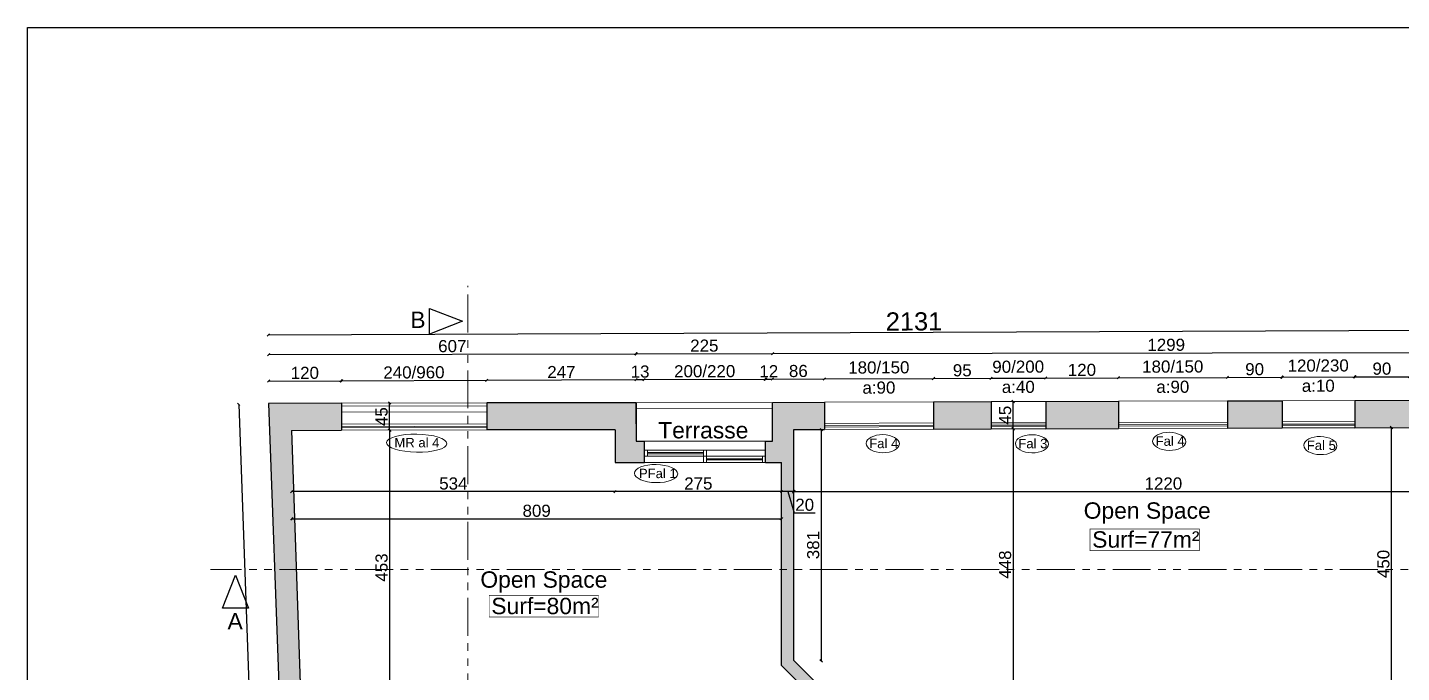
# Model space of a CAD drawing. Header units: millimetres. Extents: x 2804 to 3317, y 6834 to 7064.
# Drawn here: x 2842.07 to 2864.74, y 6940.34 to 6950.98 of the extents above; entities that cross this region are included whole.
import ezdxf

# ---------------------------------------------------------------- set-up
doc = ezdxf.new("R2010")
doc.units = ezdxf.units.MM
doc.header["$PDMODE"] = 1
doc.linetypes.add('PHANTOM2', pattern=[1.25, 0.625, -0.125, 0.125, -0.125, 0.125, -0.125])
for name, color, linetype, lineweight in [('cotation', 3, 'Continuous', 30), ('menuise', 50, 'Continuous', 18), ('texte', 3, 'Continuous', 9), ('zin fin', 6, 'Continuous', 9), ('zin menuiserie', 150, 'Continuous', 5), ('Zin mur', 30, 'Continuous', 30)]:
    doc.layers.add(name, color=color, linetype=linetype, lineweight=lineweight)
doc.layers.add('zin hatch mur', color=8, linetype='Continuous')
doc.layers.add('zin texte', color=33, linetype='Continuous')
doc.styles.add('ARIAL', font='arial.ttf')
doc.styles.add('PsikTxtStyle', font='arial.ttf')
doc.styles.get("Standard").update_dxf_attribs({"font": 'arial.ttf'})
doc.dimstyles.new('cotation 100', dxfattribs={"dimtxt": 0.2, "dimasz": 0.04, "dimexe": 0, "dimexo": 0, "dimgap": 0.03, "dimtad": 1, "dimdec": 0, "dimlfac": 100, "dimdsep": 46, "dimtxsty": 'ARIAL', "dimblk": 'OBLIQUE', "dimcen": 0.09, "dimse1": 1, "dimse2": 1, "dimclrd": 256, "dimclre": 256, "dimclrt": 256, "dimadec": 3, "dimazin": 2, "dimtfac": 1, "dimtdec": 0, "dimtofl": 0, "dimtmove": 1, "dimatfit": 3, "dimfxl": 0, "dimtolj": 1, "dimtzin": 0, "dimlwd": -1, "dimlwe": -1, "dimarcsym": 0})

# ---------------------------------------------------------------- blocks, each defined once
blk = doc.blocks.new('_Oblique')
at = {"color": 0, "linetype": 'ByBlock', "lineweight": -2}
blk.add_line((-0.5, -0.5), (0.5, 0.5), dxfattribs=at)
blk = doc.blocks.new('*D122')
at = {"layer": 'cotation', "transparency": 16777216}
blk.add_line((2848.042, 6944.341), (2848.042, 6939.811), dxfattribs=at)
at = {"layer": 'Defpoints', "color": 0, "transparency": 16777216}
for p in [(2847.89, 6944.341), (2847.889, 6939.811), (2848.042, 6939.811)]:
    blk.add_point(p, dxfattribs=at)
at = {"layer": 'cotation', "transparency": 16777216, "xscale": 0.04, "yscale": 0.04, "zscale": 0.04}
for p, rotation in [((2848.042, 6944.341), 90), ((2848.042, 6939.811), 270)]:
    blk.add_blockref('_Oblique', p, dxfattribs=dict(at, rotation=rotation))
at = {"layer": 'cotation', "transparency": 16777216, "insert": (2847.91, 6942.076), "char_height": 0.2, "attachment_point": 5, "rotation": 90, "style": 'ARIAL'}
blk.add_mtext('\\A1;453', dxfattribs=at)
blk = doc.blocks.new('*D124')
at = {"layer": 'cotation', "transparency": 16777216}
blk.add_line((2858.331, 6944.363), (2858.331, 6939.886), dxfattribs=at)
at = {"layer": 'Defpoints', "color": 0, "transparency": 16777216}
for p in [(2858.11, 6944.363), (2858.331, 6939.886), (2858.971, 6939.886)]:
    blk.add_point(p, dxfattribs=at)
at = {"layer": 'cotation', "transparency": 16777216, "xscale": 0.04, "yscale": 0.04, "zscale": 0.04}
for p, rotation in [((2858.331, 6944.363), 90), ((2858.331, 6939.886), 270)]:
    blk.add_blockref('_Oblique', p, dxfattribs=dict(at, rotation=rotation))
at = {"layer": 'cotation', "transparency": 16777216, "insert": (2858.199, 6942.124), "char_height": 0.2, "attachment_point": 5, "rotation": 90, "style": 'ARIAL'}
blk.add_mtext('\\A1;448', dxfattribs=at)
blk = doc.blocks.new('*D126')
at = {"layer": 'cotation', "transparency": 16777216}
blk.add_line((2864.572, 6939.886), (2864.574, 6944.384), dxfattribs=at)
at = {"layer": 'Defpoints', "color": 0, "transparency": 16777216}
for p in [(2864.574, 6944.384), (2864.574, 6944.384), (2864.572, 6939.886)]:
    blk.add_point(p, dxfattribs=at)
at = {"layer": 'cotation', "transparency": 16777216, "xscale": 0.04, "yscale": 0.04, "zscale": 0.04}
for p, rotation in [((2864.574, 6944.384), 89.97948378173861), ((2864.572, 6939.886), 269.9794837817386)]:
    blk.add_blockref('_Oblique', p, dxfattribs=dict(at, rotation=rotation))
at = {"layer": 'cotation', "transparency": 16777216, "insert": (2864.441, 6942.135), "char_height": 0.2, "attachment_point": 5, "rotation": 89.9795, "style": 'ARIAL'}
blk.add_mtext('\\A1;450', dxfattribs=at)
blk = doc.blocks.new('*D129')
at = {"layer": 'cotation', "transparency": 16777216}
blk.add_line((2854.712, 6943.329), (2866.907, 6943.329), dxfattribs=at)
at = {"layer": 'Defpoints', "color": 0, "transparency": 16777216}
for p in [(2866.907, 6944.393), (2854.712, 6944.09), (2866.907, 6943.329)]:
    blk.add_point(p, dxfattribs=at)
at = {"layer": 'cotation', "transparency": 16777216, "xscale": 0.04, "yscale": 0.04, "zscale": 0.04, "rotation": 180}
blk.add_blockref('_Oblique', (2854.712, 6943.329), dxfattribs=at)
at = {"layer": 'cotation', "transparency": 16777216, "xscale": 0.04, "yscale": 0.04, "zscale": 0.04}
blk.add_blockref('_Oblique', (2866.907, 6943.329), dxfattribs=at)
at = {"layer": 'cotation', "transparency": 16777216, "insert": (2860.81, 6943.461), "char_height": 0.2, "attachment_point": 5, "style": 'ARIAL'}
blk.add_mtext('\\A1;1220', dxfattribs=at)
blk = doc.blocks.new('*D130')
at = {"layer": 'cotation', "transparency": 16777216}
blk.add_line((2855.164, 6944.351), (2855.163, 6940.541), dxfattribs=at)
at = {"layer": 'Defpoints', "color": 0, "transparency": 16777216}
for p in [(2854.712, 6944.351), (2854.711, 6940.541), (2855.163, 6940.541)]:
    blk.add_point(p, dxfattribs=at)
at = {"layer": 'cotation', "transparency": 16777216, "xscale": 0.04, "yscale": 0.04, "zscale": 0.04}
for p, rotation in [((2855.164, 6944.351), 89.97814010724662), ((2855.163, 6940.541), 269.9781401072466)]:
    blk.add_blockref('_Oblique', p, dxfattribs=dict(at, rotation=rotation))
at = {"layer": 'cotation', "transparency": 16777216, "insert": (2855.032, 6942.446), "char_height": 0.2, "attachment_point": 5, "rotation": 89.9781, "style": 'ARIAL'}
blk.add_mtext('\\A1;381', dxfattribs=at)
blk = doc.blocks.new('*D152')
at = {"layer": 'cotation', "transparency": 16777216}
blk.add_line((2845.551, 6944.766), (2845.921, 6934.718), dxfattribs=at)
at = {"layer": 'Defpoints', "color": 0, "transparency": 16777216}
for p in [(2846.045, 6944.784), (2845.921, 6934.718), (2846.415, 6934.736)]:
    blk.add_point(p, dxfattribs=at)
at = {"layer": 'cotation', "transparency": 16777216, "xscale": 0.04, "yscale": 0.04, "zscale": 0.04}
for p, rotation in [((2845.551, 6944.766), 92.10827966792719), ((2845.921, 6934.718), 272.1082796679273)]:
    blk.add_blockref('_Oblique', p, dxfattribs=dict(at, rotation=rotation))
at = {"layer": 'cotation', "transparency": 16777216, "insert": (2845.919, 6939.749), "char_height": 0.3, "attachment_point": 5, "rotation": 272.1083, "style": 'ARIAL'}
blk.add_mtext('\\A1;1006', dxfattribs=at)
blk = doc.blocks.new('*D366')
at = {"layer": 'cotation', "transparency": 16777216}
blk.add_line((2846.044, 6945.152), (2847.244, 6945.156), dxfattribs=at)
at = {"layer": 'Defpoints', "color": 0, "transparency": 16777216}
for p in [(2847.244, 6945.156), (2846.045, 6944.784), (2847.245, 6944.789)]:
    blk.add_point(p, dxfattribs=at)
at = {"layer": 'cotation', "transparency": 16777216, "xscale": 0.04, "yscale": 0.04, "zscale": 0.04}
for p, rotation in [((2846.044, 6945.152), 180.2212419169181), ((2847.244, 6945.156), 0.2212419169180586)]:
    blk.add_blockref('_Oblique', p, dxfattribs=dict(at, rotation=rotation))
at = {"layer": 'cotation', "transparency": 16777216, "insert": (2846.643, 6945.286), "char_height": 0.2, "attachment_point": 5, "rotation": 0.2212, "style": 'ARIAL'}
blk.add_mtext('\\A1;120', dxfattribs=at)
blk = doc.blocks.new('*D367')
at = {"layer": 'cotation', "transparency": 16777216}
blk.add_line((2847.244, 6945.156), (2849.644, 6945.165), dxfattribs=at)
at = {"layer": 'Defpoints', "color": 0, "transparency": 16777216}
for p in [(2849.644, 6945.165), (2847.245, 6944.789), (2849.645, 6944.795)]:
    blk.add_point(p, dxfattribs=at)
at = {"layer": 'cotation', "transparency": 16777216, "xscale": 0.04, "yscale": 0.04, "zscale": 0.04}
for p, rotation in [((2847.244, 6945.156), 180.221241916918), ((2849.644, 6945.165), 0.2212419169180205)]:
    blk.add_blockref('_Oblique', p, dxfattribs=dict(at, rotation=rotation))
at = {"layer": 'cotation', "transparency": 16777216, "insert": (2848.443, 6945.294), "char_height": 0.2, "attachment_point": 5, "rotation": 0.2212, "style": 'ARIAL'}
blk.add_mtext('\\A1;240/960', dxfattribs=at)
blk = doc.blocks.new('*D368')
at = {"layer": 'cotation', "transparency": 16777216}
blk.add_line((2849.644, 6945.165), (2852.109, 6945.175), dxfattribs=at)
at = {"layer": 'Defpoints', "color": 0, "transparency": 16777216}
for p in [(2852.109, 6945.175), (2849.645, 6944.795), (2852.111, 6944.795)]:
    blk.add_point(p, dxfattribs=at)
at = {"layer": 'cotation', "transparency": 16777216, "xscale": 0.04, "yscale": 0.04, "zscale": 0.04}
for p, rotation in [((2849.644, 6945.165), 180.221241916918), ((2852.109, 6945.175), 0.2212419169180205)]:
    blk.add_blockref('_Oblique', p, dxfattribs=dict(at, rotation=rotation))
at = {"layer": 'cotation', "transparency": 16777216, "insert": (2850.876, 6945.301), "char_height": 0.2, "attachment_point": 5, "rotation": 0.2212, "style": 'ARIAL'}
blk.add_mtext('\\A1;247', dxfattribs=at)
blk = doc.blocks.new('*D369')
at = {"layer": 'cotation', "transparency": 16777216}
blk.add_line((2852.109, 6945.175), (2852.241, 6945.175), dxfattribs=at)
at = {"layer": 'Defpoints', "color": 0, "transparency": 16777216}
for p in [(2852.241, 6945.175), (2852.111, 6944.795), (2852.245, 6944.161)]:
    blk.add_point(p, dxfattribs=at)
at = {"layer": 'cotation', "transparency": 16777216, "xscale": 0.04, "yscale": 0.04, "zscale": 0.04}
for p, rotation in [((2852.109, 6945.175), 180.221241916918), ((2852.241, 6945.175), 0.2212419169180205)]:
    blk.add_blockref('_Oblique', p, dxfattribs=dict(at, rotation=rotation))
at = {"layer": 'cotation', "transparency": 16777216, "insert": (2852.175, 6945.307), "char_height": 0.2, "attachment_point": 5, "rotation": 0.2212, "style": 'ARIAL'}
blk.add_mtext('\\A1;13', dxfattribs=at)
blk = doc.blocks.new('*D370')
at = {"layer": 'cotation', "transparency": 16777216}
blk.add_line((2852.241, 6945.175), (2854.241, 6945.183), dxfattribs=at)
at = {"layer": 'Defpoints', "color": 0, "transparency": 16777216}
for p in [(2854.241, 6945.183), (2852.245, 6944.161), (2854.245, 6944.161)]:
    blk.add_point(p, dxfattribs=at)
at = {"layer": 'cotation', "transparency": 16777216, "xscale": 0.04, "yscale": 0.04, "zscale": 0.04}
for p, rotation in [((2852.241, 6945.175), 180.221241916918), ((2854.241, 6945.183), 0.2212419169180205)]:
    blk.add_blockref('_Oblique', p, dxfattribs=dict(at, rotation=rotation))
at = {"layer": 'cotation', "transparency": 16777216, "insert": (2853.241, 6945.313), "char_height": 0.2, "attachment_point": 5, "rotation": 0.2212, "style": 'ARIAL'}
blk.add_mtext('\\A1;200/220', dxfattribs=at)
blk = doc.blocks.new('*D371')
at = {"layer": 'cotation', "transparency": 16777216}
blk.add_line((2854.241, 6945.183), (2854.357, 6945.184), dxfattribs=at)
at = {"layer": 'Defpoints', "color": 0, "transparency": 16777216}
for p in [(2854.357, 6945.184), (2854.245, 6944.161), (2854.361, 6944.161)]:
    blk.add_point(p, dxfattribs=at)
at = {"layer": 'cotation', "transparency": 16777216, "xscale": 0.04, "yscale": 0.04, "zscale": 0.04}
for p, rotation in [((2854.241, 6945.183), 180.221241916918), ((2854.357, 6945.184), 0.2212419169180205)]:
    blk.add_blockref('_Oblique', p, dxfattribs=dict(at, rotation=rotation))
at = {"layer": 'cotation', "transparency": 16777216, "insert": (2854.299, 6945.314), "char_height": 0.2, "attachment_point": 5, "rotation": 0.2212, "style": 'ARIAL'}
blk.add_mtext('\\A1;12', dxfattribs=at)
blk = doc.blocks.new('*D372')
at = {"layer": 'cotation', "transparency": 16777216}
blk.add_line((2854.357, 6945.184), (2855.217, 6945.187), dxfattribs=at)
at = {"layer": 'Defpoints', "color": 0, "transparency": 16777216}
for p in [(2855.217, 6945.187), (2855.218, 6944.803), (2854.361, 6944.161)]:
    blk.add_point(p, dxfattribs=at)
at = {"layer": 'cotation', "transparency": 16777216, "xscale": 0.04, "yscale": 0.04, "zscale": 0.04}
for p, rotation in [((2854.357, 6945.184), 180.221241916918), ((2855.217, 6945.187), 0.2212419169180205)]:
    blk.add_blockref('_Oblique', p, dxfattribs=dict(at, rotation=rotation))
at = {"layer": 'cotation', "transparency": 16777216, "insert": (2854.786, 6945.317), "char_height": 0.2, "attachment_point": 5, "rotation": 0.2212, "style": 'ARIAL'}
blk.add_mtext('\\A1;86', dxfattribs=at)
blk = doc.blocks.new('*D373')
at = {"layer": 'cotation', "transparency": 16777216}
blk.add_line((2855.217, 6945.187), (2857.017, 6945.194), dxfattribs=at)
at = {"layer": 'Defpoints', "color": 0, "transparency": 16777216}
for p in [(2857.017, 6945.194), (2855.218, 6944.803), (2857.018, 6944.81)]:
    blk.add_point(p, dxfattribs=at)
at = {"layer": 'cotation', "transparency": 16777216, "xscale": 0.04, "yscale": 0.04, "zscale": 0.04}
for p, rotation in [((2855.217, 6945.187), 180.221241916918), ((2857.017, 6945.194), 0.2212419169180205)]:
    blk.add_blockref('_Oblique', p, dxfattribs=dict(at, rotation=rotation))
at = {"layer": 'cotation', "transparency": 16777216, "insert": (2856.115, 6945.209), "char_height": 0.2, "attachment_point": 5, "rotation": 0.2212, "style": 'ARIAL'}
blk.add_mtext('\\A1;180/150\\Pa:90', dxfattribs=at)
blk = doc.blocks.new('*D374')
at = {"layer": 'cotation', "transparency": 16777216}
blk.add_line((2857.017, 6945.194), (2857.967, 6945.198), dxfattribs=at)
at = {"layer": 'Defpoints', "color": 0, "transparency": 16777216}
for p in [(2857.967, 6945.198), (2857.018, 6944.81), (2857.968, 6944.812)]:
    blk.add_point(p, dxfattribs=at)
at = {"layer": 'cotation', "transparency": 16777216, "xscale": 0.04, "yscale": 0.04, "zscale": 0.04}
for p, rotation in [((2857.017, 6945.194), 180.221241916918), ((2857.967, 6945.198), 0.2212419169180205)]:
    blk.add_blockref('_Oblique', p, dxfattribs=dict(at, rotation=rotation))
at = {"layer": 'cotation', "transparency": 16777216, "insert": (2857.491, 6945.328), "char_height": 0.2, "attachment_point": 5, "rotation": 0.2212, "style": 'ARIAL'}
blk.add_mtext('\\A1;95', dxfattribs=at)
blk = doc.blocks.new('*D375')
at = {"layer": 'cotation', "transparency": 16777216}
blk.add_line((2857.967, 6945.198), (2858.867, 6945.201), dxfattribs=at)
at = {"layer": 'Defpoints', "color": 0, "transparency": 16777216}
for p in [(2858.867, 6945.201), (2857.968, 6944.812), (2858.868, 6944.815)]:
    blk.add_point(p, dxfattribs=at)
at = {"layer": 'cotation', "transparency": 16777216, "xscale": 0.04, "yscale": 0.04, "zscale": 0.04}
for p, rotation in [((2857.967, 6945.198), 180.221241916918), ((2858.867, 6945.201), 0.2212419169180205)]:
    blk.add_blockref('_Oblique', p, dxfattribs=dict(at, rotation=rotation))
at = {"layer": 'cotation', "transparency": 16777216, "insert": (2858.415, 6945.221), "char_height": 0.2, "attachment_point": 5, "rotation": 0.2212, "style": 'ARIAL'}
blk.add_mtext('\\A1;90/200\\Pa:40', dxfattribs=at)
blk = doc.blocks.new('*D376')
at = {"layer": 'cotation', "transparency": 16777216}
blk.add_line((2858.867, 6945.201), (2860.067, 6945.206), dxfattribs=at)
at = {"layer": 'Defpoints', "color": 0, "transparency": 16777216}
for p in [(2860.067, 6945.206), (2858.868, 6944.815), (2860.068, 6944.819)]:
    blk.add_point(p, dxfattribs=at)
at = {"layer": 'cotation', "transparency": 16777216, "xscale": 0.04, "yscale": 0.04, "zscale": 0.04}
for p, rotation in [((2858.867, 6945.201), 180.221241916918), ((2860.067, 6945.206), 0.2212419169180205)]:
    blk.add_blockref('_Oblique', p, dxfattribs=dict(at, rotation=rotation))
at = {"layer": 'cotation', "transparency": 16777216, "insert": (2859.466, 6945.335), "char_height": 0.2, "attachment_point": 5, "rotation": 0.2212, "style": 'ARIAL'}
blk.add_mtext('\\A1;120', dxfattribs=at)
blk = doc.blocks.new('*D377')
at = {"layer": 'cotation', "transparency": 16777216}
blk.add_line((2860.067, 6945.206), (2861.867, 6945.213), dxfattribs=at)
at = {"layer": 'Defpoints', "color": 0, "transparency": 16777216}
for p in [(2861.867, 6945.213), (2860.068, 6944.819), (2861.868, 6944.823)]:
    blk.add_point(p, dxfattribs=at)
at = {"layer": 'cotation', "transparency": 16777216, "xscale": 0.04, "yscale": 0.04, "zscale": 0.04}
for p, rotation in [((2861.867, 6945.213), 0.2212419169180205), ((2860.067, 6945.206), 180.221241916918)]:
    blk.add_blockref('_Oblique', p, dxfattribs=dict(at, rotation=rotation))
at = {"layer": 'cotation', "transparency": 16777216, "insert": (2860.965, 6945.223), "char_height": 0.2, "attachment_point": 5, "rotation": 0.2212, "style": 'ARIAL'}
blk.add_mtext('\\A1;180/150\\Pa:90', dxfattribs=at)
blk = doc.blocks.new('*D378')
at = {"layer": 'cotation', "transparency": 16777216}
blk.add_line((2861.867, 6945.213), (2862.767, 6945.216), dxfattribs=at)
at = {"layer": 'Defpoints', "color": 0, "transparency": 16777216}
for p in [(2862.767, 6945.216), (2861.868, 6944.823), (2862.768, 6944.828)]:
    blk.add_point(p, dxfattribs=at)
at = {"layer": 'cotation', "transparency": 16777216, "xscale": 0.04, "yscale": 0.04, "zscale": 0.04}
for p, rotation in [((2861.867, 6945.213), 180.221241916918), ((2862.767, 6945.216), 0.2212419169179695)]:
    blk.add_blockref('_Oblique', p, dxfattribs=dict(at, rotation=rotation))
at = {"layer": 'cotation', "transparency": 16777216, "insert": (2862.316, 6945.346), "char_height": 0.2, "attachment_point": 5, "rotation": 0.2212, "style": 'ARIAL'}
blk.add_mtext('\\A1;90', dxfattribs=at)
blk = doc.blocks.new('*D379')
at = {"layer": 'cotation', "transparency": 16777216}
blk.add_line((2862.767, 6945.216), (2863.967, 6945.221), dxfattribs=at)
at = {"layer": 'Defpoints', "color": 0, "transparency": 16777216}
for p in [(2863.967, 6945.221), (2862.768, 6944.828), (2863.968, 6944.832)]:
    blk.add_point(p, dxfattribs=at)
at = {"layer": 'cotation', "transparency": 16777216, "xscale": 0.04, "yscale": 0.04, "zscale": 0.04}
for p, rotation in [((2862.767, 6945.216), 180.221241916918), ((2863.967, 6945.221), 0.2212419169180205)]:
    blk.add_blockref('_Oblique', p, dxfattribs=dict(at, rotation=rotation))
at = {"layer": 'cotation', "transparency": 16777216, "insert": (2863.365, 6945.24), "char_height": 0.2, "attachment_point": 5, "rotation": 0.2212, "style": 'ARIAL'}
blk.add_mtext('\\A1;120/230\\Pa:10', dxfattribs=at)
blk = doc.blocks.new('*D380')
at = {"layer": 'cotation', "transparency": 16777216}
blk.add_line((2863.967, 6945.221), (2864.867, 6945.224), dxfattribs=at)
at = {"layer": 'Defpoints', "color": 0, "transparency": 16777216}
for p in [(2864.867, 6945.224), (2863.968, 6944.832), (2864.868, 6944.834)]:
    blk.add_point(p, dxfattribs=at)
at = {"layer": 'cotation', "transparency": 16777216, "xscale": 0.04, "yscale": 0.04, "zscale": 0.04}
for p, rotation in [((2863.967, 6945.221), 180.221241916918), ((2864.867, 6945.224), 0.2212419169180205)]:
    blk.add_blockref('_Oblique', p, dxfattribs=dict(at, rotation=rotation))
at = {"layer": 'cotation', "transparency": 16777216, "insert": (2864.416, 6945.355), "char_height": 0.2, "attachment_point": 5, "rotation": 0.2212, "style": 'ARIAL'}
blk.add_mtext('\\A1;90', dxfattribs=at)
blk = doc.blocks.new('*D383')
at = {"layer": 'cotation', "transparency": 16777216}
blk.add_line((2867.351, 6945.992), (2846.041, 6945.91), dxfattribs=at)
at = {"layer": 'Defpoints', "color": 0, "transparency": 16777216}
for p in [(2846.041, 6945.91), (2846.045, 6944.784), (2867.355, 6944.844)]:
    blk.add_point(p, dxfattribs=at)
at = {"layer": 'cotation', "transparency": 16777216, "xscale": 0.04, "yscale": 0.04, "zscale": 0.04}
for p, rotation in [((2846.041, 6945.91), 180.221241916918), ((2867.351, 6945.992), 0.2212419169179469)]:
    blk.add_blockref('_Oblique', p, dxfattribs=dict(at, rotation=rotation))
at = {"layer": 'cotation', "transparency": 16777216, "insert": (2856.695, 6946.134), "char_height": 0.3, "attachment_point": 5, "rotation": 0.2212, "style": 'ARIAL'}
blk.add_mtext('\\A1;2131', dxfattribs=at)
blk = doc.blocks.new('*D384')
at = {"layer": 'cotation', "transparency": 16777216}
blk.add_line((2846.044, 6945.589), (2852.109, 6945.601), dxfattribs=at)
at = {"layer": 'Defpoints', "color": 0, "transparency": 16777216}
for p in [(2852.109, 6945.601), (2846.045, 6944.784), (2852.111, 6944.795)]:
    blk.add_point(p, dxfattribs=at)
at = {"layer": 'cotation', "transparency": 16777216, "xscale": 0.04, "yscale": 0.04, "zscale": 0.04}
for p, rotation in [((2846.044, 6945.589), 180.1042335287161), ((2852.109, 6945.601), 0.1042335287160357)]:
    blk.add_blockref('_Oblique', p, dxfattribs=dict(at, rotation=rotation))
at = {"layer": 'cotation', "transparency": 16777216, "insert": (2849.076, 6945.727), "char_height": 0.2, "attachment_point": 5, "rotation": 0.1042, "style": 'ARIAL'}
blk.add_mtext('\\A1;607', dxfattribs=at)
blk = doc.blocks.new('*D385')
at = {"layer": 'cotation', "transparency": 16777216}
blk.add_line((2852.109, 6945.601), (2854.361, 6945.605), dxfattribs=at)
at = {"layer": 'Defpoints', "color": 0, "transparency": 16777216}
for p in [(2854.361, 6945.605), (2852.111, 6944.795), (2854.362, 6944.8)]:
    blk.add_point(p, dxfattribs=at)
at = {"layer": 'cotation', "transparency": 16777216, "xscale": 0.04, "yscale": 0.04, "zscale": 0.04}
for p, rotation in [((2852.109, 6945.601), 180.1042335287161), ((2854.361, 6945.605), 0.1042335287160357)]:
    blk.add_blockref('_Oblique', p, dxfattribs=dict(at, rotation=rotation))
at = {"layer": 'cotation', "transparency": 16777216, "insert": (2853.235, 6945.735), "char_height": 0.2, "attachment_point": 5, "rotation": 0.1042, "style": 'ARIAL'}
blk.add_mtext('\\A1;225', dxfattribs=at)
blk = doc.blocks.new('*D386')
at = {"layer": 'cotation', "transparency": 16777216}
blk.add_line((2854.361, 6945.605), (2867.354, 6945.628), dxfattribs=at)
at = {"layer": 'Defpoints', "color": 0, "transparency": 16777216}
for p in [(2867.354, 6945.628), (2854.362, 6944.8), (2867.355, 6944.844)]:
    blk.add_point(p, dxfattribs=at)
at = {"layer": 'cotation', "transparency": 16777216, "xscale": 0.04, "yscale": 0.04, "zscale": 0.04}
for p, rotation in [((2854.361, 6945.605), 180.1042335287161), ((2867.354, 6945.628), 0.1042335287160357)]:
    blk.add_blockref('_Oblique', p, dxfattribs=dict(at, rotation=rotation))
at = {"layer": 'cotation', "transparency": 16777216, "insert": (2860.857, 6945.749), "char_height": 0.2, "attachment_point": 5, "rotation": 0.1042, "style": 'ARIAL'}
blk.add_mtext('\\A1;1299', dxfattribs=at)
blk = doc.blocks.new('*D777')
at = {"layer": 'cotation', "transparency": 16777216}
for p, q in [((2854.712, 6943.329), (2854.511, 6943.329)), ((2854.611, 6943.329), (2854.717, 6942.977)), ((2854.717, 6942.977), (2855.066, 6942.977))]:
    blk.add_line(p, q, dxfattribs=at)
at = {"layer": 'Defpoints', "color": 0, "transparency": 16777216}
for p in [(2854.712, 6944.09), (2854.511, 6943.811), (2854.511, 6943.329)]:
    blk.add_point(p, dxfattribs=at)
at = {"layer": 'cotation', "transparency": 16777216, "xscale": 0.04, "yscale": 0.04, "zscale": 0.04, "rotation": 180}
blk.add_blockref('_Oblique', (2854.511, 6943.329), dxfattribs=at)
at = {"layer": 'cotation', "transparency": 16777216, "xscale": 0.04, "yscale": 0.04, "zscale": 0.04}
blk.add_blockref('_Oblique', (2854.712, 6943.329), dxfattribs=at)
at = {"layer": 'cotation', "transparency": 16777216, "insert": (2854.891, 6943.11), "char_height": 0.2, "attachment_point": 5, "style": 'ARIAL'}
blk.add_mtext('\\A1;20', dxfattribs=at)
blk = doc.blocks.new('*D778')
at = {"layer": 'cotation', "transparency": 16777216}
blk.add_line((2854.511, 6943.329), (2851.761, 6943.329), dxfattribs=at)
at = {"layer": 'Defpoints', "color": 0, "transparency": 16777216}
for p in [(2851.761, 6943.811), (2854.511, 6943.811), (2851.761, 6943.329)]:
    blk.add_point(p, dxfattribs=at)
at = {"layer": 'cotation', "transparency": 16777216, "xscale": 0.04, "yscale": 0.04, "zscale": 0.04, "rotation": 180}
blk.add_blockref('_Oblique', (2851.761, 6943.329), dxfattribs=at)
at = {"layer": 'cotation', "transparency": 16777216, "xscale": 0.04, "yscale": 0.04, "zscale": 0.04}
blk.add_blockref('_Oblique', (2854.511, 6943.329), dxfattribs=at)
at = {"layer": 'cotation', "transparency": 16777216, "insert": (2853.136, 6943.461), "char_height": 0.2, "attachment_point": 5, "style": 'ARIAL'}
blk.add_mtext('\\A1;275', dxfattribs=at)
blk = doc.blocks.new('*D779')
at = {"layer": 'cotation', "transparency": 16777216}
blk.add_line((2851.761, 6943.329), (2846.424, 6943.329), dxfattribs=at)
at = {"layer": 'Defpoints', "color": 0, "transparency": 16777216}
for p in [(2846.424, 6944.336), (2851.761, 6943.811), (2846.424, 6943.329)]:
    blk.add_point(p, dxfattribs=at)
at = {"layer": 'cotation', "transparency": 16777216, "xscale": 0.04, "yscale": 0.04, "zscale": 0.04, "rotation": 180}
blk.add_blockref('_Oblique', (2846.424, 6943.329), dxfattribs=at)
at = {"layer": 'cotation', "transparency": 16777216, "xscale": 0.04, "yscale": 0.04, "zscale": 0.04}
blk.add_blockref('_Oblique', (2851.761, 6943.329), dxfattribs=at)
at = {"layer": 'cotation', "transparency": 16777216, "insert": (2849.093, 6943.461), "char_height": 0.2, "attachment_point": 5, "style": 'ARIAL'}
blk.add_mtext('\\A1;534', dxfattribs=at)
blk = doc.blocks.new('*D780')
at = {"layer": 'cotation', "transparency": 16777216}
blk.add_line((2848.042, 6944.341), (2848.042, 6944.789), dxfattribs=at)
at = {"layer": 'Defpoints', "color": 0, "transparency": 16777216}
for p in [(2847.245, 6944.789), (2848.042, 6944.789), (2847.89, 6944.341)]:
    blk.add_point(p, dxfattribs=at)
at = {"layer": 'cotation', "transparency": 16777216, "xscale": 0.04, "yscale": 0.04, "zscale": 0.04}
for p, rotation in [((2848.042, 6944.789), 90), ((2848.042, 6944.341), 270)]:
    blk.add_blockref('_Oblique', p, dxfattribs=dict(at, rotation=rotation))
at = {"layer": 'cotation', "transparency": 16777216, "insert": (2847.91, 6944.565), "char_height": 0.2, "attachment_point": 5, "rotation": 90, "style": 'ARIAL'}
blk.add_mtext('\\A1;45', dxfattribs=at)
blk = doc.blocks.new('*D792')
at = {"layer": 'cotation', "transparency": 16777216}
blk.add_line((2858.331, 6944.363), (2858.331, 6944.815), dxfattribs=at)
at = {"layer": 'Defpoints', "color": 0, "transparency": 16777216}
for p in [(2858.331, 6944.815), (2858.868, 6944.815), (2858.11, 6944.363)]:
    blk.add_point(p, dxfattribs=at)
at = {"layer": 'cotation', "transparency": 16777216, "xscale": 0.04, "yscale": 0.04, "zscale": 0.04}
for p, rotation in [((2858.331, 6944.815), 90), ((2858.331, 6944.363), 270)]:
    blk.add_blockref('_Oblique', p, dxfattribs=dict(at, rotation=rotation))
at = {"layer": 'cotation', "transparency": 16777216, "insert": (2858.199, 6944.589), "char_height": 0.2, "attachment_point": 5, "rotation": 90, "style": 'ARIAL'}
blk.add_mtext('\\A1;45', dxfattribs=at)
blk = doc.blocks.new('*D811')
at = {"layer": 'cotation', "transparency": 16777216}
blk.add_line((2846.424, 6942.879), (2854.511, 6942.879), dxfattribs=at)
at = {"layer": 'Defpoints', "color": 0, "transparency": 16777216}
for p in [(2846.424, 6944.336), (2854.511, 6943.811), (2854.511, 6942.879)]:
    blk.add_point(p, dxfattribs=at)
at = {"layer": 'cotation', "transparency": 16777216, "xscale": 0.04, "yscale": 0.04, "zscale": 0.04, "rotation": 180}
blk.add_blockref('_Oblique', (2846.424, 6942.879), dxfattribs=at)
at = {"layer": 'cotation', "transparency": 16777216, "xscale": 0.04, "yscale": 0.04, "zscale": 0.04}
blk.add_blockref('_Oblique', (2854.511, 6942.879), dxfattribs=at)
at = {"layer": 'cotation', "transparency": 16777216, "insert": (2850.468, 6943.011), "char_height": 0.2, "attachment_point": 5, "style": 'ARIAL'}
blk.add_mtext('\\A1;809', dxfattribs=at)
blk = doc.blocks.new('fal4')
at = {"layer": 'menuise'}
blk.add_ellipse((2898.098, 6926.91), major_axis=(-0.273, 0.005), ratio=0.546469, start_param=-1.570796, end_param=4.712389, dxfattribs=at)
at = {"layer": 'menuise', "insert": (2897.874, 6926.991), "char_height": 0.1544, "width": 2.34126, "attachment_point": 1, "style": 'PsikTxtStyle'}
blk.add_mtext('Fal 4', dxfattribs=at)
blk = doc.blocks.new('fal3')
at = {"layer": 'menuise'}
blk.add_ellipse((2888.196, 6935.317), major_axis=(-0.273, 0.005), ratio=0.546469, start_param=-1.570796, end_param=4.712389, dxfattribs=at)
at = {"layer": 'menuise', "insert": (2887.972, 6935.398), "char_height": 0.1544, "width": 2.34126, "attachment_point": 1, "style": 'PsikTxtStyle'}
blk.add_mtext('Fal 3', dxfattribs=at)
blk = doc.blocks.new('fal5')
at = {"layer": 'menuise'}
blk.add_ellipse((2855.84, 7015.657), major_axis=(-0.273, 0.005), ratio=0.546469, start_param=-1.570796, end_param=4.712389, dxfattribs=at)
at = {"layer": 'menuise', "insert": (2855.616, 7015.738), "char_height": 0.1544, "width": 2.34126, "attachment_point": 1, "style": 'PsikTxtStyle'}
blk.add_mtext('Fal 5', dxfattribs=at)
blk = doc.blocks.new('pfal1')
at = {"layer": 'menuise'}
blk.add_ellipse((2852.439, 6943.626), major_axis=(-0.356, 0.006), ratio=0.418983, start_param=-1.570796, end_param=4.712389, dxfattribs=at)
at = {"layer": 'menuise', "insert": (2852.156, 6943.705), "char_height": 0.1544, "width": 2.34126, "attachment_point": 1, "style": 'PsikTxtStyle'}
blk.add_mtext('PFal 1', dxfattribs=at)
blk = doc.blocks.new('mral4')
at = {"layer": 'menuise'}
blk.add_ellipse((2848.489, 6944.127), major_axis=(-0.498, 0.009), ratio=0.29928, start_param=-1.570796, end_param=4.712389, dxfattribs=at)
at = {"layer": 'menuise', "insert": (2848.121, 6944.213), "char_height": 0.1544, "width": 2.34126, "attachment_point": 1, "style": 'PsikTxtStyle'}
blk.add_mtext('MR al 4', dxfattribs=at)

msp = doc.modelspace()

# ---------------------------------------------------------------- hatches: boundary and pattern name
at = {"layer": 'zin hatch mur'}
h = msp.add_hatch(color=256, dxfattribs=at)
h.dxf.hatch_style = 1
h.paths.add_polyline_path([(2846.41, 6944.786), (2847.245, 6944.787), (2847.253, 6944.337), (2846.417, 6944.337)])
h.paths.add_polyline_path([(2846.408, 6944.785), (2846.045, 6944.784), (2846.092, 6944.785), (2846.412, 6944.786)])
h = msp.add_hatch(color=256, dxfattribs=at)
h.dxf.hatch_style = 1
h.paths.add_polyline_path([(2846.628, 6939.711), (2847.454, 6939.711), (2847.454, 6939.811), (2846.576, 6939.811), (2846.409, 6944.786), (2846.045, 6944.784), (2846.415, 6934.736), (2846.968, 6934.736), (2846.968, 6935.086), (2846.738, 6935.086), (2846.621, 6937.911), (2853.111, 6937.911), (2854.061, 6938.861), (2853.111, 6939.811), (2852.969, 6939.811), (2852.969, 6939.711), (2853.069, 6939.711), (2853.919, 6938.861), (2853.069, 6938.011), (2850.736, 6938.011), (2850.736, 6938.811), (2850.636, 6938.811), (2850.636, 6938.011), (2849.154, 6938.011), (2849.154, 6938.611), (2848.454, 6938.611), (2848.454, 6939.711), (2850.636, 6939.711), (2850.636, 6939.611), (2850.736, 6939.611), (2850.736, 6939.711), (2852.069, 6939.711), (2852.069, 6939.811), (2848.254, 6939.811), (2848.254, 6939.711), (2848.354, 6939.711), (2848.354, 6938.011), (2846.628, 6938.011)])
h.paths.add_polyline_path([(2848.454, 6938.511), (2849.054, 6938.511), (2849.054, 6938.011), (2848.454, 6938.011)], flags=16)
h.paths.add_polyline_path([(2848.504, 6938.461), (2849.004, 6938.461), (2849.004, 6938.061), (2848.934, 6938.391)], flags=0)
h.paths.add_polyline_path([(2849.004, 6938.461), (2848.504, 6938.461), (2848.934, 6938.391), (2849.004, 6938.061)], flags=0)
h = msp.add_hatch(color=256, dxfattribs=at)
h.dxf.hatch_style = 1
h.paths.add_polyline_path([(2852.111, 6944.794), (2852.111, 6944.795), (2849.645, 6944.792), (2849.645, 6944.344), (2852.111, 6944.347), (2852.111, 6944.787), (2852.111, 6944.794)])
h = msp.add_hatch(color=256, dxfattribs=at)
h.dxf.hatch_style = 1
h.paths.add_polyline_path([(2855.219, 6944.803), (2854.363, 6944.8), (2854.362, 6944.8), (2854.361, 6944.161), (2854.511, 6944.161), (2854.511, 6940.458), (2856.11, 6938.859), (2855.969, 6938.718), (2856.11, 6938.576), (2856.252, 6938.718), (2857.084, 6937.886), (2859.373, 6937.886), (2859.373, 6938.086), (2859.136, 6938.086), (2859.136, 6939.886), (2858.936, 6939.886), (2858.936, 6939.686), (2859.036, 6939.686), (2859.036, 6938.086), (2857.166, 6938.086), (2856.393, 6938.859), (2857.22, 6939.686), (2858.036, 6939.686), (2858.036, 6939.886), (2857.278, 6939.886), (2856.322, 6938.93), (2854.711, 6940.541), (2854.712, 6944.351), (2855.219, 6944.353)])
h = msp.add_hatch(color=256, dxfattribs=at)
h.dxf.hatch_style = 1
h.paths.add_polyline_path([(2857.969, 6944.813), (2857.019, 6944.809), (2857.018, 6944.359), (2857.968, 6944.363)])
h.paths.add_polyline_path([(2860.068, 6944.819), (2858.868, 6944.815), (2858.868, 6944.365), (2860.068, 6944.369)])
h.paths.add_polyline_path([(2862.768, 6944.828), (2861.871, 6944.822), (2861.872, 6944.372), (2862.772, 6944.379)])
h.paths.add_polyline_path([(2864.869, 6944.834), (2863.969, 6944.833), (2863.969, 6944.383), (2864.869, 6944.384)])
h.paths.add_polyline_path([(2866.669, 6944.391), (2866.907, 6944.393), (2866.908, 6944.258), (2867.358, 6944.257), (2867.355, 6944.844), (2866.667, 6944.845)])
h = msp.add_hatch(color=256, dxfattribs=at)
h.dxf.hatch_style = 1
h.paths.add_polyline_path([(2851.761, 6944.454), (2852.111, 6944.454), (2852.111, 6943.811), (2851.761, 6943.811)])
h.paths.add_polyline_path([(2852.111, 6944.161), (2852.245, 6944.161), (2852.245, 6943.811), (2852.111, 6943.811)])
h = msp.add_hatch(color=256, dxfattribs=at)
h.dxf.hatch_style = 1
h.paths.add_polyline_path([(2854.245, 6944.161), (2854.511, 6944.161), (2854.511, 6943.811), (2854.245, 6943.811)])

# ---------------------------------------------------------------- linework, layer by layer
at = {"layer": 'cotation'}
msp.add_lwpolyline([(2876.107, 6912.988), (2842.066, 6912.988), (2842.066, 6950.984), (2876.107, 6950.984)], close=True, dxfattribs=at)
for points in [[(2849.243, 6946.137), (2848.7, 6945.924), (2848.7, 6946.35), (2849.243, 6946.137)], [(2845.498, 6941.951), (2845.711, 6941.408), (2845.286, 6941.408), (2845.498, 6941.951)]]:
    msp.add_lwpolyline(points, dxfattribs=at)
at = {"layer": 'texte', "linetype": 'PHANTOM2', "lineweight": 9}
msp.add_line((2869.349, 6942.044), (2845.084, 6942.044), dxfattribs=at)
msp.add_lwpolyline([(2848.913, 6919.215), (2848.913, 6935.952), (2849.333, 6935.952), (2849.333, 6946.724)], dxfattribs=at)
at = {"layer": 'zin fin'}
for p, q in [((2847.244, 6944.789), (2849.644, 6944.795)), ((2852.111, 6944.795), (2854.362, 6944.8)), ((2857.018, 6944.81), (2855.218, 6944.803)), ((2858.868, 6944.815), (2857.968, 6944.812)), ((2861.868, 6944.823), (2860.068, 6944.819)), ((2863.968, 6944.832), (2862.768, 6944.828)), ((2852.111, 6944.695), (2854.362, 6944.7))]:
    msp.add_line(p, q, dxfattribs=at)
at = {"layer": 'zin menuiserie'}
for p, q in [((2847.245, 6944.739), (2849.645, 6944.745)), ((2847.245, 6944.639), (2849.645, 6944.645)), ((2847.246, 6944.439), (2849.646, 6944.445)), ((2847.246, 6944.399), (2849.646, 6944.405)), ((2847.246, 6944.379), (2849.646, 6944.385)), ((2847.246, 6944.339), (2849.646, 6944.345)), ((2855.218, 6944.453), (2857.018, 6944.46)), ((2855.218, 6944.413), (2857.018, 6944.42)), ((2855.218, 6944.393), (2857.018, 6944.4)), ((2855.218, 6944.353), (2857.018, 6944.36)), ((2858.868, 6944.465), (2857.968, 6944.462)), ((2858.868, 6944.425), (2857.968, 6944.422)), ((2858.869, 6944.405), (2857.969, 6944.402)), ((2858.868, 6944.365), (2857.969, 6944.362)), ((2861.868, 6944.473), (2860.068, 6944.469)), ((2861.868, 6944.433), (2860.068, 6944.429)), ((2861.868, 6944.413), (2860.068, 6944.409)), ((2861.868, 6944.373), (2860.068, 6944.369)), ((2862.768, 6944.478), (2863.968, 6944.482)), ((2862.768, 6944.438), (2863.968, 6944.442)), ((2862.768, 6944.418), (2863.968, 6944.422)), ((2862.768, 6944.378), (2863.968, 6944.382)), ((2854.245, 6944.161), (2852.245, 6944.161)), ((2853.27, 6944.011), (2852.245, 6944.011)), ((2852.245, 6943.911), (2852.245, 6944.011)), ((2853.245, 6943.911), (2852.245, 6943.911)), ((2852.295, 6943.911), (2852.295, 6944.011)), ((2853.22, 6943.971), (2852.295, 6943.971)), ((2853.22, 6943.951), (2852.295, 6943.951)), ((2853.22, 6943.811), (2853.22, 6944.011)), ((2854.245, 6943.911), (2853.245, 6943.911)), ((2853.27, 6943.811), (2853.27, 6944.011)), ((2853.27, 6944.011), (2854.245, 6944.011)), ((2854.195, 6943.871), (2853.27, 6943.871)), ((2854.195, 6943.811), (2854.195, 6943.911)), ((2853.22, 6943.811), (2852.245, 6943.811)), ((2854.245, 6943.811), (2853.22, 6943.811)), ((2854.195, 6943.851), (2853.27, 6943.851))]:
    msp.add_line(p, q, dxfattribs=at)
at = {"layer": 'Zin mur'}
for p, q in [((2847.245, 6944.789), (2846.045, 6944.784)), ((2846.045, 6944.784), (2846.415, 6934.736)), ((2847.245, 6944.789), (2847.245, 6944.339)), ((2849.645, 6944.795), (2849.645, 6944.345)), ((2852.111, 6944.795), (2849.645, 6944.795)), ((2852.111, 6944.795), (2852.111, 6944.161)), ((2852.111, 6944.445), (2852.111, 6944.795)), ((2854.361, 6944.161), (2854.362, 6944.8)), ((2854.362, 6944.8), (2855.218, 6944.803)), ((2855.218, 6944.803), (2855.218, 6944.353)), ((2857.018, 6944.81), (2857.968, 6944.812)), ((2857.018, 6944.81), (2857.018, 6944.36)), ((2857.968, 6944.812), (2857.968, 6944.362)), ((2858.868, 6944.815), (2860.068, 6944.819)), ((2858.868, 6944.815), (2858.868, 6944.365)), ((2860.068, 6944.819), (2860.068, 6944.369)), ((2861.868, 6944.823), (2862.768, 6944.828)), ((2861.868, 6944.823), (2861.868, 6944.373)), ((2862.768, 6944.828), (2862.768, 6944.378)), ((2863.968, 6944.832), (2864.868, 6944.834)), ((2863.968, 6944.832), (2863.968, 6944.382)), ((2846.424, 6944.336), (2847.245, 6944.339)), ((2846.424, 6944.336), (2846.576, 6939.811)), ((2851.761, 6944.345), (2849.645, 6944.345)), ((2851.761, 6944.345), (2851.761, 6943.811)), ((2854.711, 6940.541), (2854.712, 6944.351)), ((2854.712, 6944.351), (2855.218, 6944.353)), ((2857.018, 6944.36), (2857.968, 6944.362)), ((2858.868, 6944.365), (2860.068, 6944.369)), ((2861.868, 6944.373), (2862.768, 6944.378)), ((2863.968, 6944.382), (2864.868, 6944.384)), ((2852.111, 6944.161), (2852.245, 6944.161)), ((2852.245, 6943.811), (2852.245, 6944.161)), ((2854.245, 6944.161), (2854.361, 6944.161)), ((2854.245, 6943.811), (2854.245, 6944.161)), ((2851.761, 6943.811), (2852.245, 6943.811)), ((2854.245, 6943.811), (2854.511, 6943.811)), ((2854.511, 6940.458), (2854.511, 6943.811)), ((2856.322, 6938.93), (2854.711, 6940.541)), ((2856.11, 6938.859), (2854.511, 6940.458))]:
    msp.add_line(p, q, dxfattribs=at)
at = {"layer": 'zin texte', "const_width": 0.01}
for points in [[(2859.599, 6942.713), (2861.403, 6942.713), (2861.403, 6942.356), (2859.599, 6942.356)], [(2849.684, 6941.617), (2851.489, 6941.617), (2851.489, 6941.26), (2849.684, 6941.26)]]:
    msp.add_lwpolyline(points, close=True, dxfattribs=at)

# ---------------------------------------------------------------- block references
at = {"layer": 'cotation'}
for name, p in [('mral4', (0, 0)), ('fal4', (-41.918, 17.209)), ('fal3', (-29.555, 8.8)), ('fal4', (-37.192, 17.247)), ('fal5', (7.561, -71.569)), ('pfal1', (0, 0))]:
    msp.add_blockref(name, p, dxfattribs=at)

# ---------------------------------------------------------------- texts
at = {"layer": 'zin texte', "char_height": 0.27, "attachment_point": 1}
for s, insert in [('B', (2848.383, 6946.297)), ('Terrasse', (2852.474, 6944.476)), ('Open Space', (2859.495, 6943.151)), ('Surf=77m²', (2859.635, 6942.674)), ('Open Space', (2849.539, 6942.013)), ('Surf=80m²', (2849.72, 6941.577)), ('A', (2845.367, 6941.326))]:
    msp.add_mtext_dynamic_manual_height_columns(s, width=34.10317, gutter_width=12.5, heights=[0], dxfattribs=dict(at, insert=insert))

# ---------------------------------------------------------------- dimensions: what is measured, and where the dimension line sits
at = {"layer": 'cotation'}
dim = msp.add_linear_dim(base=(2846.041, 6945.91), p1=(2867.355, 6944.844), p2=(2846.045, 6944.784), angle=180.2212, dimstyle='cotation 100', override={"dimtxt": 0.3}, dxfattribs=at)
dim.commit()
dim.dimension.update_dxf_attribs({"geometry": '*D383', "text_midpoint": (2856.695, 6946.134)})
for p1, p2, distance, picture, middle in [((2846.045, 6944.784), (2852.111, 6944.795), 0.805, '*D384', (2849.076, 6945.727)), ((2846.045, 6944.784), (2847.245, 6944.789), 0.367, '*D366', (2846.643, 6945.286)), ((2854.712, 6944.351), (2854.711, 6940.541), 0.452, '*D130', (2855.032, 6942.446)), ((2864.572, 6939.886), (2864.574, 6944.384), 0, '*D126', (2864.441, 6942.135))]:
    dim = msp.add_aligned_dim(p1=p1, p2=p2, distance=distance, dimstyle='cotation 100', dxfattribs=at)
    dim.commit()
    dim.dimension.update_dxf_attribs({"geometry": picture, "text_midpoint": middle})
for base, p1, p2, angle, picture, middle in [((2854.361, 6945.605), (2852.111, 6944.795), (2854.362, 6944.8), 180.1042, '*D385', (2853.235, 6945.735)), ((2867.354, 6945.628), (2854.362, 6944.8), (2867.355, 6944.844), 180.1042, '*D386', (2860.857, 6945.749)), ((2857.967, 6945.198), (2857.018, 6944.81), (2857.968, 6944.812), 180.2212, '*D374', (2857.491, 6945.328)), ((2860.067, 6945.206), (2858.868, 6944.815), (2860.068, 6944.819), 180.2212, '*D376', (2859.466, 6945.335)), ((2862.767, 6945.216), (2861.868, 6944.823), (2862.768, 6944.828), 180.2212, '*D378', (2862.316, 6945.346)), ((2864.867, 6945.224), (2863.968, 6944.832), (2864.868, 6944.834), 180.2212, '*D380', (2864.416, 6945.355)), ((2852.109, 6945.175), (2849.645, 6944.795), (2852.111, 6944.795), 180.2212, '*D368', (2850.876, 6945.301)), ((2855.217, 6945.187), (2854.361, 6944.161), (2855.218, 6944.803), 180.2212, '*D372', (2854.786, 6945.317)), ((2848.042, 6944.789), (2847.89, 6944.341), (2847.245, 6944.789), 90, '*D780', (2847.91, 6944.565)), ((2858.331, 6944.815), (2858.11, 6944.363), (2858.868, 6944.815), 90, '*D792', (2858.199, 6944.589)), ((2848.042, 6939.811), (2847.89, 6944.341), (2847.889, 6939.811), 90, '*D122', (2847.91, 6942.076)), ((2858.331, 6939.886), (2858.11, 6944.363), (2858.971, 6939.886), 90, '*D124', (2858.199, 6942.124))]:
    dim = msp.add_linear_dim(base=base, p1=p1, p2=p2, angle=angle, dimstyle='cotation 100', dxfattribs=at)
    dim.commit()
    dim.dimension.update_dxf_attribs({"geometry": picture, "text_midpoint": middle})
for base, p1, p2, text, picture, middle in [((2857.017, 6945.194), (2855.218, 6944.803), (2857.018, 6944.81), '<>/150\\Pa:90', '*D373', (2856.116, 6944.909)), ((2858.867, 6945.201), (2857.968, 6944.812), (2858.868, 6944.815), '<>/200\\Pa:40', '*D375', (2858.416, 6944.921)), ((2861.867, 6945.213), (2860.068, 6944.819), (2861.868, 6944.823), '<>/150\\Pa:90', '*D377', (2860.966, 6944.923)), ((2863.967, 6945.221), (2862.768, 6944.828), (2863.968, 6944.832), '<>/230\\Pa:10', '*D379', (2863.366, 6944.94))]:
    dim = msp.add_linear_dim(base=base, p1=p1, p2=p2, angle=180.2212, text=text, dimstyle='cotation 100', dxfattribs=at)
    dim.commit()
    dim.dimension.update_dxf_attribs({"geometry": picture, "text_midpoint": middle, "dimtype": 128})
for base, p1, p2, text, picture, middle in [((2849.644, 6945.165), (2847.245, 6944.789), (2849.645, 6944.795), '<>/960', '*D367', (2848.443, 6945.294)), ((2854.241, 6945.183), (2852.245, 6944.161), (2854.245, 6944.161), '<>/220', '*D370', (2853.241, 6945.313))]:
    dim = msp.add_linear_dim(base=base, p1=p1, p2=p2, angle=180.2212, text=text, dimstyle='cotation 100', dxfattribs=at)
    dim.commit()
    dim.dimension.update_dxf_attribs({"geometry": picture, "text_midpoint": middle})
for base, p1, p2, picture, middle in [((2852.241, 6945.175), (2852.111, 6944.795), (2852.245, 6944.161), '*D369', (2852.175, 6945.175)), ((2854.357, 6945.184), (2854.245, 6944.161), (2854.361, 6944.161), '*D371', (2854.299, 6945.183))]:
    dim = msp.add_linear_dim(base=base, p1=p1, p2=p2, angle=180.2212, dimstyle='cotation 100', dxfattribs=at)
    dim.commit()
    dim.dimension.update_dxf_attribs({"geometry": picture, "text_midpoint": middle, "dimtype": 128})
dim = msp.add_aligned_dim(p1=(2846.0451, 6944.7843), p2=(2846.415, 6934.7357), distance=-0.4941, dimstyle='cotation 100', override={"dimtxt": 0.3}, dxfattribs=at)
dim.commit()
dim.dimension.update_dxf_attribs({"geometry": '*D152', "text_midpoint": (2845.9194, 6939.7486)})
for base, p1, p2, picture, middle in [((2846.424, 6943.329), (2851.761, 6943.811), (2846.424, 6944.336), '*D779', (2849.093, 6943.461)), ((2854.511, 6942.879), (2846.424, 6944.336), (2854.511, 6943.811), '*D811', (2850.468, 6943.011)), ((2866.9071, 6943.3288), (2854.7119, 6944.0898), (2866.9071, 6944.3927), '*D129', (2860.8095, 6943.4609)), ((2854.511, 6943.329), (2854.712, 6944.09), (2854.511, 6943.811), '*D777', (2854.747, 6943.11)), ((2851.761, 6943.329), (2854.511, 6943.811), (2851.761, 6943.811), '*D778', (2853.136, 6943.461))]:
    dim = msp.add_linear_dim(base=base, p1=p1, p2=p2, dimstyle='cotation 100', dxfattribs=at)
    dim.commit()
    dim.dimension.update_dxf_attribs({"geometry": picture, "text_midpoint": middle})

doc.saveas('drawing.dxf')
